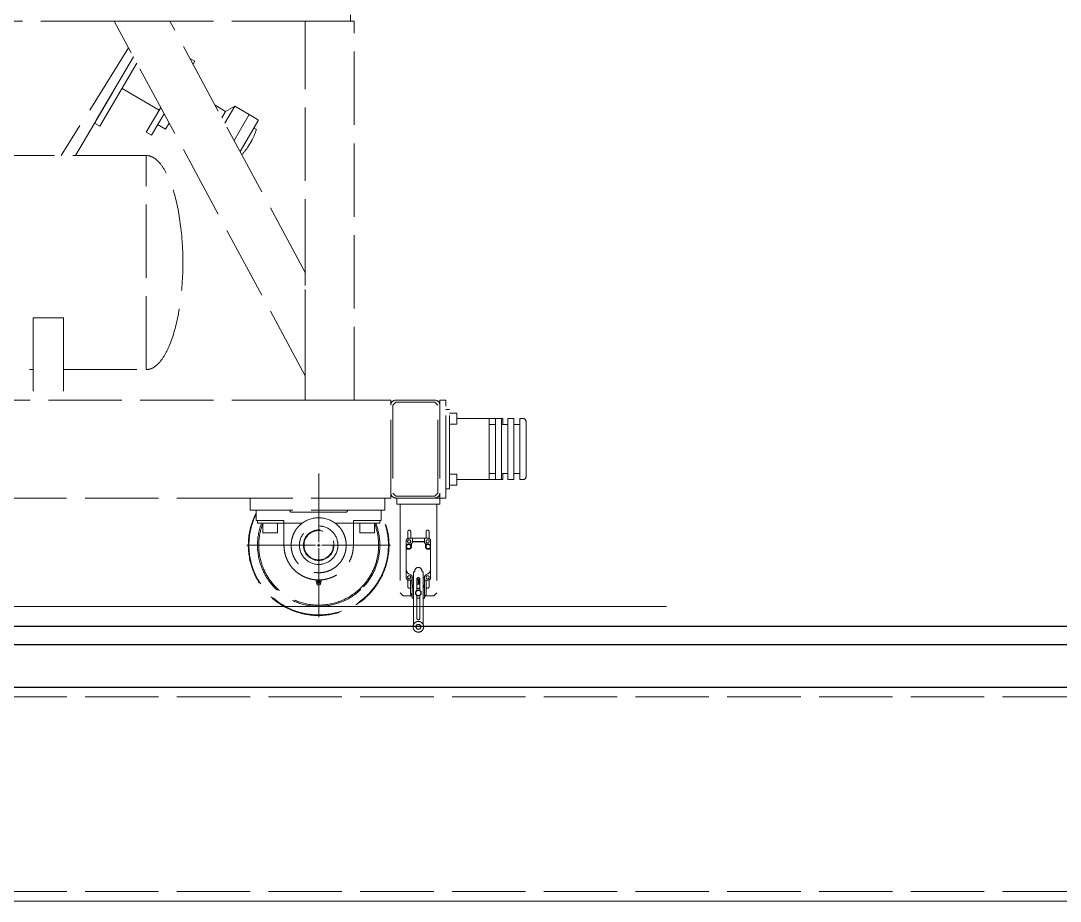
# Model space of a CAD drawing. Header units: millimetres. Extents: x 163705 to 1616509, y 81827 to 302547.
# Drawn here: x 1485481 to 1487180, y 150410 to 151849 of the extents above; entities that cross this region are included whole.
import ezdxf

# ---------------------------------------------------------------- set-up
doc = ezdxf.new("R2010")
doc.units = ezdxf.units.MM
doc.header["$LTSCALE"] = 10
doc.linetypes.add('ACAD_ISO02W100', pattern=[15, 12, -3])
doc.linetypes.add('CENTER2', pattern=[28.575, 19.05, -3.175, 3.175, -3.175])
for name, color, linetype, lineweight in [('1-中心线', 1, 'CENTER2', 0), ('1-剖面线', 8, 'Continuous', 0), ('1-虚线', 8, 'ACAD_ISO02W100', 0), ('1-钢构', 6, 'Continuous', 0)]:
    doc.layers.add(name, color=color, linetype=linetype, lineweight=lineweight)

# ---------------------------------------------------------------- blocks, each defined once
blk = doc.blocks.new('*U283')
for p, q in [((0, 350), (5700, 350)), ((0, 0), (5700, 0))]:
    blk.add_line(p, q)
at = {"layer": '1-虚线'}
for p, q in [((0, 334), (5700, 334)), ((0, 16), (5700, 16))]:
    blk.add_line(p, q, dxfattribs=at)
blk = doc.blocks.new('*U287')
for p, q in [((0, 100, -1), (40000.1, 100, -19.8)), ((0, 70, -1), (40000.1, 70, -19.8)), ((0, 0, -0.9), (40000.1, 0, -21.3))]:
    blk.add_line(p, q)
blk = doc.blocks.new('SW_CENTERMARKSYMBOL_1')
at = {"lineweight": 18}
for p, q in [((0, 5), (0, 117.5)), ((-5, 0), (-117.5, 0)), ((0, 0), (-2.5, 0)), ((0, 0), (0, 2.5)), ((0, 0), (0, -2.5)), ((0, 0), (2.5, 0)), ((5, 0), (117.5, 0)), ((0, -5), (0, -117.5))]:
    blk.add_line(p, q, dxfattribs=at)
blk = doc.blocks.new('G$C61459890')
for p, q in [((3277.8, 1231.9), (3277.8, 1221.9)), ((2891.5, 1221.9), (1996.2, 1221.9)), ((3203.8, 641.8), (2891.5, 1221.9)), ((2891.5, 1221.9), (2902.8, 1221.9)), ((2971, 1221.9), (2902.8, 1221.9)), ((2971, 1221.9), (2982.3, 1221.9)), ((3203.8, 810.6), (2982.3, 1221.9)), ((3203.8, 1221.9), (2982.3, 1221.9)), ((3203.8, 810.6), (3203.8, 1221.9)), ((3203.8, 1221.9), (3213.8, 1221.9)), ((3273.8, 1221.9), (3213.8, 1221.9)), ((3273.8, 1221.9), (3283.8, 1221.9)), ((3283.8, 601.9), (3283.8, 1221.9)), ((2915.1, 1178), (2805, 1001.9)), ((2828.4, 1001.9), (2923.1, 1163.1)), ((2923.1, 1163.1), (2859.6, 1055)), ((3023.3, 1156), (3015.3, 1160.7)), ((3023.3, 1156), (3020.4, 1151.1)), ((2928.7, 1152.8), (2868.2, 1049.9)), ((2904.4, 1111.6), (2964.8, 1076.1)), ((2967.5, 1080.7), (2943.8, 1040.3)), ((3073.7, 1074.2), (3056.4, 1084.4)), ((3067.6, 1063.6), (3073.7, 1074.2)), ((3072.2, 1054.9), (3088.6, 1082.8)), ((3088.6, 1082.8), (3073.7, 1074.2)), ((3112.4, 1068.8), (3088.6, 1082.8)), ((2859.6, 1055), (2868.2, 1049.9)), ((2973, 1070.4), (2952.4, 1035.3)), ((2975.5, 1044.9), (2981.4, 1055)), ((3087.6, 1026.5), (3112.4, 1068.8)), ((3087.6, 1026.5), (3112.4, 1068.8)), ((3097.3, 1008.5), (3126.5, 1058.3)), ((3125.8, 1061), (3112.4, 1068.8)), ((2943.8, 1040.3), (2952.4, 1035.3)), ((2962.5, 1052.5), (2975.5, 1044.9)), ((3123.6, 1044.9), (3120.3, 1046.8)), ((3116.6, 1026.8), (3110.6, 1016.7)), ((2943.8, 1001.9), (2677.8, 1001.9)), ((2943.8, 651.9), (2943.8, 1001.9)), ((2943.8, 651.9), (2943.8, 1001.9)), ((3203.8, 810.6), (3203.8, 789.5)), ((3203.8, 662.9), (3203.8, 789.5)), ((2808.8, 736.8), (2758.8, 736.8)), ((2758.8, 736.8), (2758.8, 601.9)), ((2808.8, 736.8), (2808.8, 601.9)), ((3203.8, 662.9), (3203.8, 641.8)), ((2452.8, 651.9), (2758.8, 651.9)), ((2808.8, 651.9), (2943.8, 651.9)), ((3203.8, 601.9), (3203.8, 641.8)), ((3204, 601.9), (1683.6, 601.9)), ((3213.8, 601.9), (3204, 601.9)), ((3273.8, 601.9), (3213.8, 601.9)), ((3283.6, 601.9), (3273.8, 601.9)), ((3343.8, 601.9), (3283.6, 601.9)), ((3343.8, 593.9), (3343.8, 601.9)), ((3351.8, 598.9), (3346.8, 593.9)), ((3351.8, 601.9), (3415.8, 601.9)), ((3415.8, 598.9), (3351.8, 598.9)), ((3420.8, 593.9), (3415.8, 598.9)), ((3433.8, 601.9), (3423.8, 601.9)), ((3423.8, 593.9), (3423.8, 601.9)), ((3433.8, 441.9), (3433.8, 601.9)), ((3343.8, 449.9), (3343.8, 593.9)), ((3346.8, 593.9), (3346.8, 449.9)), ((3420.8, 449.9), (3420.8, 593.9)), ((3423.8, 593.9), (3423.8, 449.9)), ((3439.8, 586.9), (3433.8, 586.9)), ((3433.8, 456.9), (3433.8, 586.9)), ((3439.8, 456.9), (3439.8, 586.9)), ((3451.7, 580.9), (3439.8, 580.9)), ((3451.8, 580.8), (3451.8, 573.5)), ((3439.8, 562.9), (3451.7, 562.9)), ((3451.8, 573.5), (3451.8, 563)), ((3504.8, 571.9), (3451.8, 571.9)), ((3475.8, 571.9), (3451.8, 571.9)), ((3475.8, 571.9), (3514.8, 571.9)), ((3504.8, 471.9), (3504.8, 571.9)), ((3514.8, 561.9), (3504.8, 561.9)), ((3524.8, 571.9), (3514.8, 571.9)), ((3514.8, 471.9), (3514.8, 571.9)), ((3524.8, 471.9), (3524.8, 571.9)), ((3524.8, 571.9), (3526.8, 571.9)), ((3534.8, 561.9), (3524.8, 561.9)), ((3526.8, 571.9), (3526.8, 561.9)), ((3544.8, 571.9), (3534.8, 571.9)), ((3534.8, 471.9), (3534.8, 571.9)), ((3544.8, 471.9), (3544.8, 571.9)), ((3554.8, 561.9), (3544.8, 561.9)), ((3559.8, 571.9), (3554.8, 571.9)), ((3554.8, 471.9), (3554.8, 571.9)), ((3564.8, 476.9), (3564.8, 566.9)), ((3451.7, 480.9), (3439.8, 480.9)), ((3451.8, 480.8), (3451.8, 471)), ((3504.8, 481.9), (3514.8, 481.9)), ((3524.8, 481.9), (3534.8, 481.9)), ((3526.8, 481.9), (3526.8, 471.9)), ((3544.8, 481.9), (3554.8, 481.9)), ((3439.8, 462.9), (3451.7, 462.9)), ((3451.8, 471.9), (3504.8, 471.9)), ((3451.8, 471.9), (3475.8, 471.9)), ((3451.8, 471), (3451.8, 463)), ((3514.8, 471.9), (3475.8, 471.9)), ((3514.8, 471.9), (3524.8, 471.9)), ((3526.8, 471.9), (3524.8, 471.9)), ((3534.8, 471.9), (3544.8, 471.9)), ((3554.8, 471.9), (3559.8, 471.9)), ((3113.8, 441.9), (2478.8, 441.9)), ((3333.8, 441.9), (3113.8, 441.9)), ((3113.8, 421.9), (3113.8, 441.9)), ((3343.8, 441.9), (3333.8, 441.9)), ((3333.8, 421.9), (3333.8, 441.9)), ((3343.8, 441.9), (3343.8, 449.9)), ((3346.8, 449.9), (3351.8, 444.9)), ((3351.8, 444.9), (3415.8, 444.9)), ((3415.8, 441.9), (3351.8, 441.9)), ((3353.8, 431.9), (3353.8, 441.9)), ((3415.8, 444.9), (3420.8, 449.9)), ((3423.8, 441.9), (3415.8, 441.9)), ((3423.8, 441.9), (3423.8, 449.9)), ((3433.8, 441.9), (3423.8, 441.9)), ((3423.8, 431.9), (3423.8, 441.9)), ((3439.8, 456.9), (3433.8, 456.9)), ((3423.8, 431.9), (3353.8, 431.9)), ((3358.8, 431.9), (3358.8, 426.9)), ((3358.8, 426.9), (3358.8, 286.9)), ((3418.8, 431.9), (3418.8, 426.9)), ((3418.8, 426.9), (3418.8, 286.9)), ((3333.8, 421.9), (3113.8, 421.9)), ((3123.8, 404.9), (3123.8, 421.9)), ((3178.8, 420.9), (3178.8, 421.9)), ((3270.8, 418.9), (3180.8, 418.9)), ((3272.8, 421.9), (3272.8, 420.9)), ((3327.8, 421.9), (3327.8, 404.9)), ((3133.8, 404.9), (3123.8, 404.9)), ((3125.8, 404.9), (3125.8, 400.9)), ((3143.8, 400.9), (3125.8, 400.9)), ((3133.8, 404.9), (3169, 404.9)), ((3134.3, 400.9), (3134.3, 385)), ((3169, 400.9), (3143.8, 400.9)), ((3158.3, 385), (3158.3, 400.9)), ((3169, 404.9), (3169, 400.9)), ((3169, 400.9), (3169, 364.7)), ((3169, 400.9), (3199.1, 400.9)), ((3252.6, 400.9), (3282.6, 400.9)), ((3282.6, 404.9), (3317.8, 404.9)), ((3282.6, 400.9), (3282.6, 404.9)), ((3282.6, 364.7), (3282.6, 400.9)), ((3307.8, 400.9), (3282.6, 400.9)), ((3293.3, 400.9), (3293.3, 385)), ((3325.8, 400.9), (3307.8, 400.9)), ((3317.3, 385), (3317.3, 400.9)), ((3327.8, 404.9), (3317.8, 404.9)), ((3325.8, 400.9), (3325.8, 404.9)), ((3158.2, 384.9), (3134.4, 384.9)), ((3317.2, 384.9), (3293.4, 384.9)), ((3371.3, 386.9), (3371.3, 375.7)), ((3379.1, 376), (3372.8, 376)), ((3376.3, 376), (3376.3, 386.9)), ((3398.6, 376), (3379.1, 376)), ((3379.1, 376), (3379.1, 371)), ((3398.6, 371), (3398.6, 376)), ((3404.8, 376), (3398.6, 376)), ((3401.3, 386.9), (3401.3, 376)), ((3406.3, 375.7), (3406.3, 386.9)), ((3368.8, 372), (3368.8, 363)), ((3368.8, 363), (3368.8, 358)), ((3368.8, 358), (3368.8, 325.4)), ((3368.8, 358), (3372.9, 358)), ((3371.3, 372), (3371.3, 370)), ((3375.1, 366.5), (3372.3, 366.5)), ((3377.4, 362.5), (3377.4, 367.2)), ((3379.1, 371), (3398.6, 371)), ((3379.1, 371), (3379.1, 370.5)), ((3398.6, 370.5), (3379.1, 370.5)), ((3398.6, 370.5), (3398.6, 371)), ((3400.3, 367.2), (3400.3, 362.5)), ((3405.3, 366.5), (3402.6, 366.5)), ((3404.8, 358), (3408.8, 358)), ((3406.3, 370), (3406.3, 372)), ((3408.8, 363), (3408.8, 372)), ((3408.8, 358), (3408.8, 363)), ((3408.8, 325.4), (3408.8, 358)), ((3368.8, 325.4), (3368.8, 311.7)), ((3408.8, 311.7), (3408.8, 325.4)), ((3222.3, 307.9), (3221.8, 307.6)), ((3222.8, 307.9), (3221.8, 307.6)), ((3221.8, 305.8), (3221.8, 307.6)), ((3222.8, 307.9), (3222.3, 307.9)), ((3223.8, 307.6), (3222.8, 307.9)), ((3225.8, 307.9), (3223.8, 307.6)), ((3223.8, 305.8), (3223.8, 307.6)), ((3227.8, 307.6), (3225.8, 307.9)), ((3228.9, 307.9), (3227.8, 307.6)), ((3227.8, 305.8), (3227.8, 307.6)), ((3229.9, 307.6), (3228.9, 307.9)), ((3229.3, 307.9), (3228.9, 307.9)), ((3229.9, 307.6), (3229.3, 307.9)), ((3229.9, 305.8), (3229.9, 307.6)), ((3371.3, 313.3), (3371.3, 311.3)), ((3371.3, 308), (3371.3, 296.9)), ((3372.8, 307.7), (3378.3, 307.7)), ((3373.2, 318.1), (3376.8, 316.1)), ((3375.7, 307.3), (3375.7, 307.7)), ((3378.3, 307.3), (3375.7, 307.3)), ((3376.1, 285), (3376.1, 307.3)), ((3378.3, 309.3), (3378.8, 309.3)), ((3378.3, 300.8), (3378.3, 309.3)), ((3378.8, 312.6), (3378.8, 311.1)), ((3378.8, 311.1), (3378.8, 299.9)), ((3380.8, 311.1), (3378.8, 311.1)), ((3380.8, 321.3), (3382.8, 321.3)), ((3380.8, 236.3), (3380.8, 321.3)), ((3382.8, 321.3), (3382.8, 322.3)), ((3386.3, 309.3), (3386.3, 290.6)), ((3388.2, 309.1), (3388.2, 301.2)), ((3388.2, 308.8), (3389.4, 308.8)), ((3388.2, 307.7), (3389.4, 307.7)), ((3389.4, 307.3), (3388.2, 307.3)), ((3388.3, 306.4), (3388.3, 306.1)), ((3389.3, 306.4), (3388.3, 306.4)), ((3389.3, 306.1), (3388.3, 306.1)), ((3389.3, 306.1), (3389.3, 306.4)), ((3389.4, 301.2), (3389.4, 309.1)), ((3391.3, 290.6), (3391.3, 309.3)), ((3394.8, 322.3), (3394.8, 321.3)), ((3396.8, 321.3), (3394.8, 321.3)), ((3396.8, 321.3), (3396.8, 236.3)), ((3398.8, 311.1), (3396.8, 311.1)), ((3398.8, 311.1), (3398.8, 312.6)), ((3398.8, 299.9), (3398.8, 311.1)), ((3398.8, 307.7), (3404.8, 307.7)), ((3401.9, 307.3), (3398.8, 307.3)), ((3400.9, 316.1), (3404.5, 318.1)), ((3401.5, 307.3), (3401.5, 284.9)), ((3401.9, 307.3), (3401.9, 307.7)), ((3406.3, 311.3), (3406.3, 313.3)), ((3406.3, 296.9), (3406.3, 308)), ((3221.8, 305.8), (3222.3, 305.5)), ((3221.8, 305.8), (3222.8, 305.5)), ((3222.3, 305.5), (3222.9, 304.2)), ((3222.3, 305.5), (3222.8, 305.5)), ((3222.9, 304.2), (3222.4, 302.5)), ((3222.4, 302.5), (3223.3, 299.8)), ((3225.8, 302.5), (3222.4, 302.5)), ((3222.8, 305.5), (3223.8, 305.8)), ((3225.8, 305.5), (3222.8, 305.5)), ((3225.8, 304.2), (3222.9, 304.2)), ((3225.8, 299.8), (3223.3, 299.8)), ((3223.8, 305.8), (3225.8, 305.5)), ((3225.8, 305.5), (3227.8, 305.8)), ((3225.8, 305.5), (3228.9, 305.5)), ((3228.8, 304.2), (3225.8, 304.2)), ((3229.3, 302.5), (3225.8, 302.5)), ((3228.4, 299.8), (3225.8, 299.8)), ((3227.8, 305.8), (3228.9, 305.5)), ((3228.4, 299.8), (3229.3, 302.5)), ((3228.8, 304.2), (3229.3, 305.5)), ((3229.3, 302.5), (3228.8, 304.2)), ((3228.9, 305.5), (3229.9, 305.8)), ((3228.9, 305.5), (3229.3, 305.5)), ((3229.3, 305.5), (3229.9, 305.8)), ((3378.3, 300.8), (3378.8, 300.8)), ((3378.8, 295.3), (3378.8, 278.1)), ((3378.9, 299.8), (3378.9, 295.4)), ((3398.7, 295.4), (3398.7, 299.8)), ((3398.8, 278.1), (3398.8, 295.3)), ((3358.8, 286.9), (3363.8, 281.9)), ((3376.5, 281.9), (3363.8, 281.9)), ((3378.8, 285), (3376.1, 285)), ((3376.1, 284.9), (3376.1, 285)), ((3376.3, 285), (3376.3, 284)), ((3378.8, 284), (3376.3, 284)), ((3376.5, 284), (3376.5, 281.4)), ((3378.8, 281.4), (3376.5, 281.4)), ((3378.8, 278.1), (3380.8, 278.1)), ((3386.3, 282.6), (3386.3, 245.3)), ((3386.3, 278.1), (3391.3, 278.1)), ((3391.3, 245.3), (3391.3, 282.6)), ((3396.8, 278.1), (3398.8, 278.1)), ((3401.1, 281.4), (3398.8, 281.4)), ((3401.1, 281.4), (3401.1, 283.4)), ((3413.8, 281.9), (3401.1, 281.9)), ((3413.8, 281.9), (3418.8, 286.9)), ((3380.8, 236.3), (3381.6, 236.3)), ((3396.8, 236.3), (3396, 236.3))]:
    blk.add_line(p, q)
at = {"flags": 128}
for points in [[(3389.4, 301.6), (3388.8, 301.6), (3388.2, 301.6)], [(3388.2, 301.6), (3388.8, 301.6), (3389.4, 301.6)]]:
    blk.add_lwpolyline(points, dxfattribs=at)
for radius in [31.5, 25, 24]:
    blk.add_circle((3225.8, 364.7), radius)
for centre, radius, start, end in [((3124.8, 1059.3), 2, 329.5658, 59.5658), ((3017.9, 1078), 111.2, 332.6076, 342.354), ((3120.6, 1047.2), 0.5, 149.5658, 239.5658), ((3123.3, 1044.4), 0.5, 342.354, 59.5658), ((3017.9, 1078), 111.2, 317.7005, 326.524), ((3351.8, 593.9), 8, 90, 180), ((3415.8, 593.9), 8, 0, 90), ((3451.7, 580.8), 0.1, 0, 90), ((3451.7, 563), 0.1, 270, 0), ((3559.8, 566.9), 5, 0, 90), ((3451.7, 480.8), 0.1, 0, 90), ((3559.8, 476.9), 5, 270, 0), ((3451.7, 463), 0.1, 270, 0), ((3351.8, 449.9), 8, 180, 270), ((3415.8, 449.9), 8, 270, 0), ((3225.8, 364.7), 115, 152.4933, 317.1553), ((3225.8, 364.7), 114, 153.4708, 317.1553), ((3180.8, 420.9), 2, 180, 270), ((3225.8, 364.7), 45, 53.5566, 126.4434), ((3270.8, 420.9), 2, 270, 0), ((3225.8, 364.7), 114, 317.1553, 26.5292), ((3225.8, 364.7), 115, 317.1553, 27.5067), ((3225.8, 364.7), 100, 158.7769, 317.1553), ((3225.8, 364.7), 98, 159.0149, 317.1553), ((3225.8, 364.7), 98, 317.1553, 20.9851), ((3225.8, 364.7), 100, 317.1553, 21.2231), ((3134.4, 385), 0.1, 180, 270), ((3158.2, 385), 0.1, 270, 0), ((3293.4, 385), 0.1, 180, 270), ((3317.2, 385), 0.1, 270, 0), ((3372.8, 372), 4, 90, 180), ((3373.8, 386.9), 2.5, 0, 180), ((3403.8, 386.9), 2.5, 0, 180), ((3404.8, 372), 4, 0, 90), ((3372.3, 363), 3.5, 90, 180), ((3372.9, 362.5), 3.5, 0, 180), ((3372.9, 362.5), 3.5, 180, 0), ((3373.7, 371), 2.6, 0, 180), ((3373.7, 371), 2.6, 180, 0), ((3372.9, 362.5), 4.5, 270, 0), ((3375.1, 370.5), 4, 270, 305.0996), ((3375.1, 370.5), 4, 305.0996, 0), ((3402.6, 370.5), 4, 180, 234.9004), ((3402.6, 370.5), 4, 234.9004, 270), ((3404.8, 362.5), 4.5, 180, 270), ((3403.9, 371), 2.6, 0, 180), ((3403.9, 371), 2.6, 180, 0), ((3404.8, 362.5), 3.5, 0, 180), ((3404.8, 362.5), 3.5, 180, 0), ((3405.3, 363), 3.5, 0, 90), ((3377.2, 325.4), 8.4, 180, 241), ((3388.8, 322.3), 6, 0, 180), ((3400.4, 325.4), 8.4, 299, 0), ((3372.8, 311.7), 4, 180, 270), ((3373.7, 312.3), 2.6, 0, 180), ((3373.7, 312.3), 2.6, 180, 0), ((3374.8, 312.6), 4, 0, 61), ((3388.8, 309.3), 2.5, 0, 180), ((3388.8, 321.1), 12, 257.9811, 267.134), ((3388.8, 312.8), 3.5, 228.2384, 311.7616), ((3388.8, 321.1), 12, 272.866, 282.0189), ((3402.8, 312.6), 4, 119, 180), ((3403.9, 312.3), 2.6, 0, 180), ((3403.9, 312.3), 2.6, 180, 0), ((3404.8, 311.7), 4, 270, 0), ((3373.8, 296.9), 2.5, 180, 336.9261), ((3375.6, 297.6), 4, 324.3409, 35.6591), ((3388.8, 286.6), 4.75, 0, 180), ((3388.8, 286.6), 4.25, 0, 180), ((3388.8, 297.6), 3.65, 99.4614, 133.2302), ((3388.8, 297.6), 3.63, 46.3972, 133.6028), ((3388.8, 297.6), 3.62, 226.3972, 313.6028), ((3388.8, 297.6), 3.65, 226.7698, 313.2302), ((3388.8, 297.6), 3.65, 46.7698, 80.5386), ((3402.1, 297.6), 4, 144.3409, 180), ((3402.1, 297.6), 4, 180, 215.6591), ((3403.8, 296.9), 2.5, 203.0739, 0), ((3379.1, 284.9), 3, 180, 209.9264), ((3388.8, 286.6), 4.75, 180, 0), ((3388.8, 286.6), 4.25, 180, 0), ((3398.5, 284.9), 3, 275.7392, 0), ((3388.8, 231.3), 8.75, 0, 180), ((3388.8, 245.3), 2.5, 180, 0), ((3388.8, 231.3), 8.75, 180, 0), ((3388.8, 231.3), 4, 0, 180), ((3388.8, 231.3), 4, 180, 0)]:
    blk.add_arc(centre, radius, start, end)
for major_axis, start_param, end_param in [((0, 175), 4.712389, 6.283185), ((0, -175), 0, 1.570796)]:
    blk.add_ellipse((2943.8, 826.9), major_axis=major_axis, ratio=0.342857, start_param=start_param, end_param=end_param)
for points, knots in [([(3252.6, 400.9), (3254.4, 399.4), (3258, 396.5), (3262.6, 391), (3266.2, 385), (3268.9, 378.4), (3270.5, 371.5), (3271, 364.5), (3270.4, 357.4), (3268.7, 350.6), (3266, 344.1), (3262.3, 338), (3257.7, 332.7), (3252.3, 328.1), (3246.3, 324.4), (3239.7, 321.7), (3232.9, 320.1), (3225.8, 319.5), (3218.8, 320.1), (3211.9, 321.7), (3205.4, 324.4), (3199.3, 328.1), (3193.9, 332.7), (3189.3, 338), (3185.6, 344.1), (3182.9, 350.6), (3181.2, 357.4), (3180.6, 364.5), (3181.2, 371.5), (3182.8, 378.4), (3185.4, 385), (3189.1, 391), (3193.6, 396.5), (3197.3, 399.4), (3199.1, 400.9)], [0, 0, 0, 0, 0.031207, 0.062437, 0.09373, 0.125069, 0.156429, 0.187786, 0.219136, 0.250492, 0.281829, 0.313123, 0.344354, 0.375542, 0.406704, 0.437835, 0.468934, 0.5, 0.531066, 0.562165, 0.593296, 0.624458, 0.655646, 0.686877, 0.718171, 0.749508, 0.780864, 0.812214, 0.843571, 0.874931, 0.90627, 0.937563, 0.968793, 1, 1, 1, 1]), ([(3169, 364.7), (3169.1, 362.2), (3169.3, 357.3), (3170.8, 350), (3173.2, 342.9), (3176.5, 336.2), (3180.6, 330), (3185.5, 324.4), (3191.1, 319.5), (3197.3, 315.4), (3204, 312.1), (3211.1, 309.7), (3218.4, 308.2), (3225.8, 307.7), (3233.3, 308.2), (3240.6, 309.7), (3247.6, 312.1), (3254.3, 315.4), (3260.5, 319.5), (3266.1, 324.4), (3271, 330), (3275.2, 336.2), (3278.5, 342.9), (3280.8, 350), (3282.3, 357.3), (3282.5, 362.2), (3282.6, 364.7)], [0, 0, 0, 0, 0.0418444, 0.0837193, 0.1255227, 0.1672956, 0.2090668, 0.2507385, 0.2923708, 0.333993, 0.3755234, 0.4170235, 0.4585415, 0.5, 0.5414585, 0.5829765, 0.6244766, 0.666007, 0.7076292, 0.7492615, 0.7909332, 0.8327044, 0.8744773, 0.9162807, 0.9581556, 1, 1, 1, 1])]:
    blk.add_open_spline(points, degree=3, knots=knots)
at = {"layer": '1-剖面线', "lineweight": 18}
blk.add_line((700.3, 264.7), (3794.6, 264.7), dxfattribs=at)
at = {"layer": '1-中心线', "lineweight": 0}
blk.add_blockref('SW_CENTERMARKSYMBOL_1', (3225.8, 364.7), dxfattribs=at)

msp = doc.modelspace()

# ---------------------------------------------------------------- block references
msp.add_blockref('*U287', (1467185.648, 150759.632, 21.29))
at = {"layer": '1-虚线'}
msp.add_blockref('G$C61459890', (1482741.813, 150627.108), dxfattribs=at)
at = {"layer": '1-钢构'}
msp.add_blockref('*U283', (1483335.648, 150409.632), dxfattribs=at)

doc.saveas('drawing.dxf')
